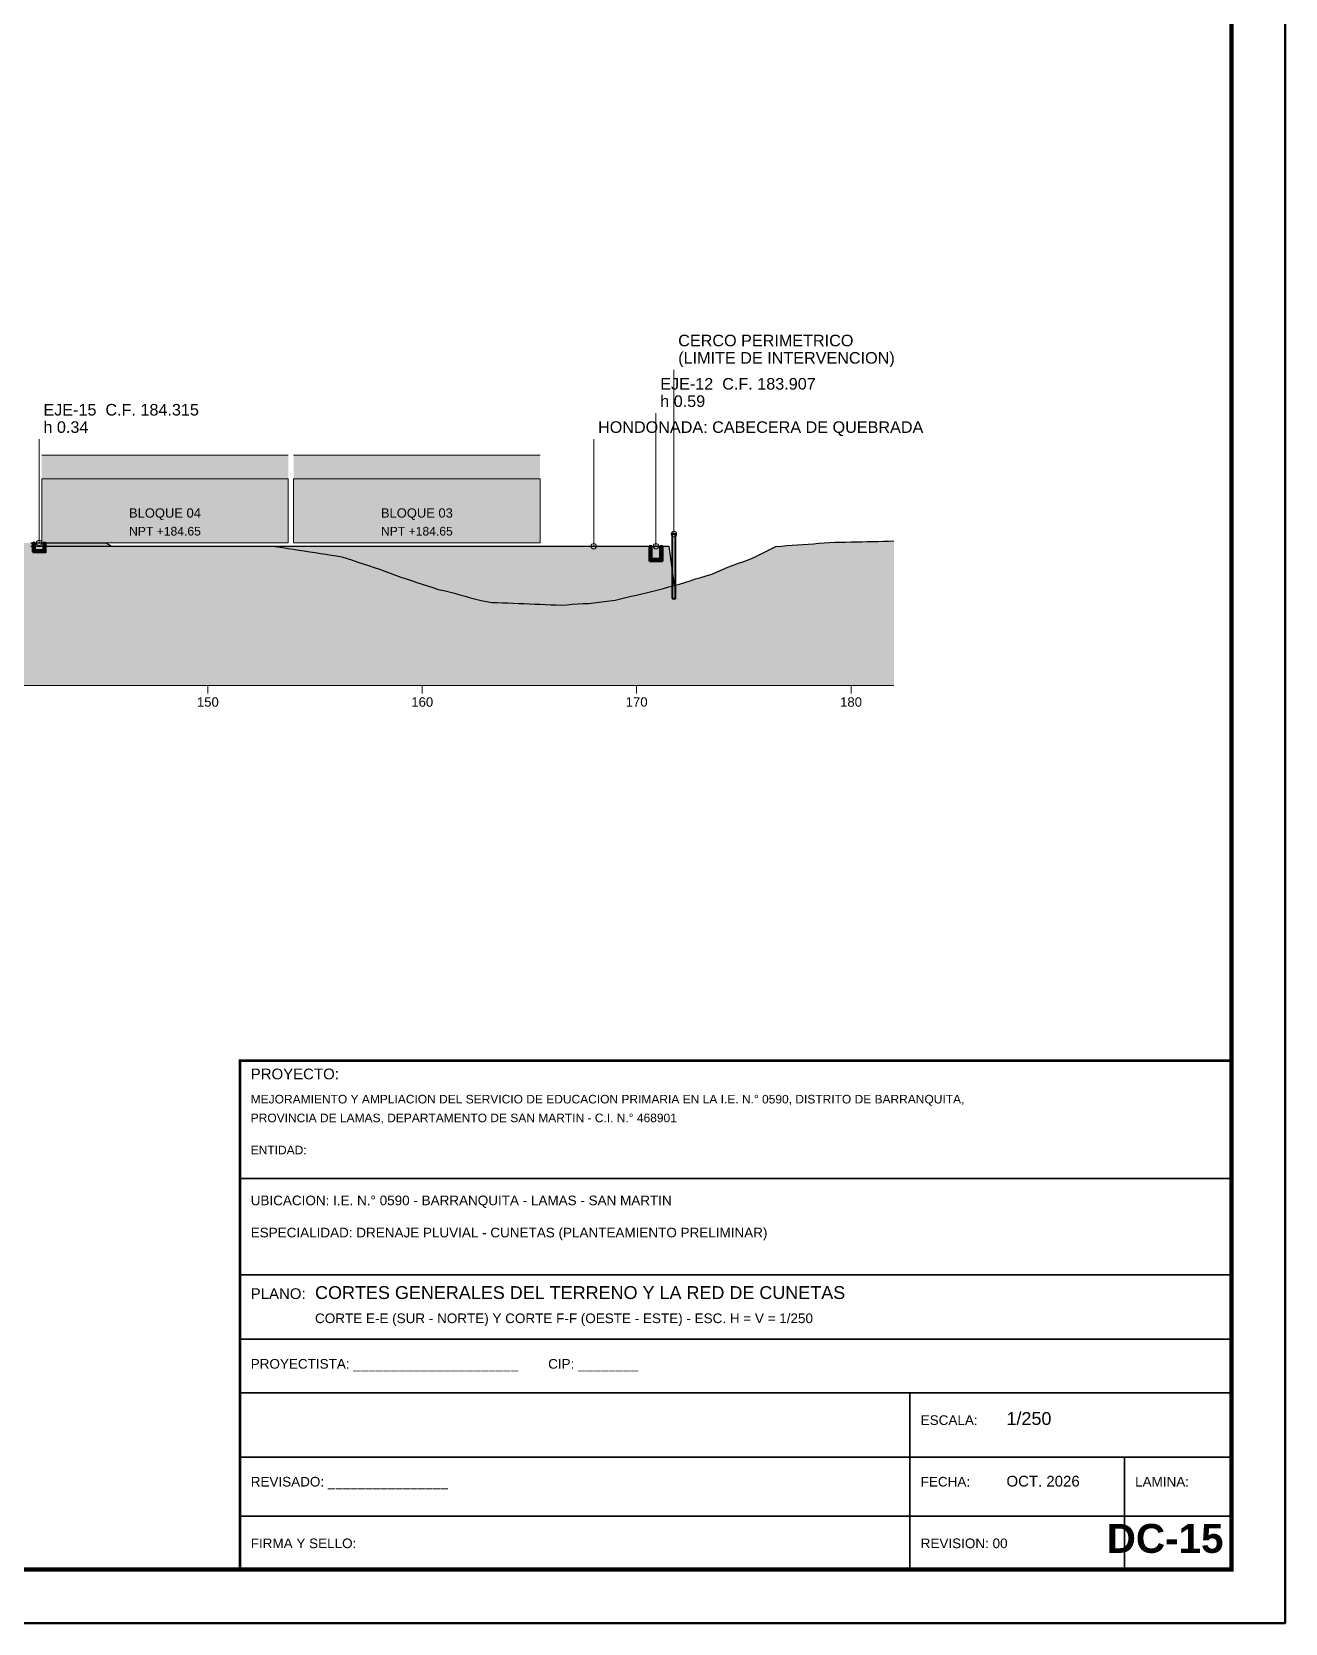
# Model space of a CAD drawing. Header units: metres. Extents: x 354768 to 355417, y 9249536 to 9250102.
# Drawn here: x 354950.3 to 355008.8, y 9249953 to 9250027.2 of the extents above; entities that cross this region are included whole.
import ezdxf
from ezdxf.enums import TextEntityAlignment as Align

# ---------------------------------------------------------------- set-up
doc = ezdxf.new("R2010")
doc.units = ezdxf.units.M
doc.header["$LTSCALE"] = 0.25
doc.linetypes.add('DASHED', pattern=[1.524, 1.27, -0.254])
for name, color, linetype, lineweight in [('ARQ-BASE', 8, 'CONTINUOUS', 13), ('CERCO', 14, 'CONTINUOUS', 40), ('CONCRETO', 250, 'CONTINUOUS', 50), ('GRILLA', 9, 'CONTINUOUS', 13), ('LLAMADAS', 30, 'CONTINUOUS', 18), ('MARCO', 7, 'CONTINUOUS', 50), ('ROTULO', 7, 'CONTINUOUS', 35), ('TERRENO', 7, 'CONTINUOUS', 30), ('TITULOS', 160, 'CONTINUOUS', 35)]:
    doc.layers.add(name, color=color, linetype=linetype, lineweight=lineweight)
for name, color, linetype, true_color in [('CONCRETO-ACHURADO', 8, 'CONTINUOUS', 0xe2e2e2), ('CORTE-BLOQUE', 8, 'Continuous', 0xf0ede6), ('CORTE-SUELO', 7, 'Continuous', 0xe8dec8), ('CORTE-TECHO', 1, 'Continuous', 0xc86e5a)]:
    doc.layers.add(name, color=color, linetype=linetype, true_color=true_color)
for name, color, linetype in [('ROTULO-TEXTO', 7, 'CONTINUOUS'), ('TERRENO-EXISTENTE', 8, 'DASHED'), ('TEXTOS', 7, 'CONTINUOUS')]:
    doc.layers.add(name, color=color, linetype=linetype)
doc.styles.get("Standard").update_dxf_attribs({"font": 'arial.ttf'})
doc.styles.add('TITULOS', font='arialbd.ttf')

msp = doc.modelspace()

# ---------------------------------------------------------------- hatches: boundary and pattern name
at = {"layer": 'CONCRETO-ACHURADO', "true_color": 0xe2e2e2}
h = msp.add_hatch(color=7, dxfattribs=at)
h.dxf.hatch_style = 1
h.paths.add_polyline_path([(354950.33, 9250002.965), (354950.93, 9250002.965), (354950.93, 9250003.4), (354950.83, 9250003.4), (354950.83, 9250003.065), (354950.43, 9250003.065), (354950.43, 9250003.4), (354950.33, 9250003.4)])
h = msp.add_hatch(color=7, dxfattribs=at)
h.dxf.hatch_style = 1
h.paths.add_polyline_path([(354979.1, 9250002.557), (354979.7, 9250002.557), (354979.7, 9250003.25), (354979.6, 9250003.25), (354979.6, 9250002.657), (354979.2, 9250002.657), (354979.2, 9250003.25), (354979.1, 9250003.25)])
at = {"layer": 'CORTE-BLOQUE', "true_color": 0xf0ede6}
h = msp.add_hatch(color=7, dxfattribs=at)
h.dxf.hatch_style = 1
h.paths.add_polyline_path([(354950.75, 9250003.4), (354950.75, 9250006.4), (354962.25, 9250006.4), (354962.25, 9250003.4)])
h = msp.add_hatch(color=7, dxfattribs=at)
h.dxf.hatch_style = 1
h.paths.add_polyline_path([(354962.5, 9250003.4), (354962.5, 9250006.4), (354974, 9250006.4), (354974, 9250003.4)])
at = {"layer": 'CORTE-SUELO', "true_color": 0xe8dec8}
h = msp.add_hatch(color=7, dxfattribs=at)
h.dxf.hatch_style = 1
h.paths.add_polyline_path([(354808.5, 9249999.915), (354808.75, 9249999.923), (354809, 9249999.932), (354809.25, 9249999.94), (354809.5, 9249999.948), (354809.75, 9249999.957), (354810, 9249999.965), (354810.25, 9249999.974), (354810.5, 9249999.982), (354810.75, 9249999.99), (354811, 9249999.999), (354811.25, 9250000.007), (354811.5, 9250000.015), (354811.75, 9250000.024), (354812, 9250000.032), (354812.25, 9250000.04), (354812.5, 9250000.049), (354812.75, 9250000.057), (354813, 9250000.065), (354813.25, 9250000.074), (354813.5, 9250000.082), (354813.75, 9250000.09), (354814, 9250000.099), (354814.25, 9250000.107), (354814.5, 9250000.115), (354814.75, 9250000.124), (354815, 9250000.132), (354815.25, 9250000.14), (354815.5, 9250000.149), (354815.75, 9250000.157), (354816, 9250000.165), (354816.25, 9250000.174), (354816.5, 9250000.182), (354816.75, 9250000.19), (354817, 9250000.199), (354817.25, 9250000.207), (354817.5, 9250000.215), (354817.75, 9250000.224), (354818, 9250000.232), (354818.25, 9250000.24), (354818.5, 9250000.249), (354818.75, 9250000.262), (354819, 9250000.305), (354819.25, 9250000.348), (354819.5, 9250000.391), (354819.75, 9250000.434), (354820, 9250000.477), (354820.25, 9250000.517), (354820.5, 9250000.555), (354820.75, 9250000.581), (354821, 9250000.607), (354821.25, 9250000.669), (354821.5, 9250000.731), (354821.75, 9250000.827), (354822, 9250000.94), (354822.25, 9250001.052), (354822.5, 9250001.181), (354822.75, 9250001.328), (354823, 9250001.486), (354823.25, 9250001.679), (354823.5, 9250001.85), (354823.75, 9250002.006), (354824, 9250002.161), (354824.25, 9250002.324), (354824.5, 9250002.494), (354824.75, 9250002.664), (354825, 9250002.754), (354825.25, 9250002.762), (354825.5, 9250002.77), (354825.75, 9250002.778), (354826, 9250002.786), (354826.25, 9250003.4), (354826.5, 9250003.4), (354826.75, 9250003.4), (354827, 9250003.4), (354827.25, 9250003.4), (354827.5, 9250003.4), (354827.75, 9250003.4), (354828, 9250003.4), (354828.25, 9250003.4), (354828.5, 9250003.4), (354828.75, 9250003.4), (354829, 9250003.4), (354829.25, 9250003.4), (354829.5, 9250003.4), (354829.75, 9250003.4), (354830, 9250003.4), (354830.25, 9250003.4), (354830.5, 9250003.4), (354830.75, 9250003.4), (354831, 9250003.4), (354831.25, 9250003.4), (354831.5, 9250003.4), (354831.75, 9250003.4), (354832, 9250003.4), (354832.25, 9250003.4), (354832.5, 9250003.4), (354832.75, 9250003.4), (354833, 9250003.4), (354833.25, 9250003.4), (354833.5, 9250003.4), (354833.75, 9250003.4), (354834, 9250003.4), (354834.25, 9250003.4), (354834.5, 9250003.4), (354834.75, 9250003.4), (354835, 9250003.4), (354835.25, 9250003.4), (354835.5, 9250003.4), (354835.75, 9250003.4), (354836, 9250003.4), (354836.25, 9250003.4), (354836.5, 9250003.4), (354836.75, 9250003.4), (354837, 9250003.4), (354837.25, 9250003.4), (354837.5, 9250003.4), (354837.75, 9250003.4), (354838, 9250003.4), (354838.25, 9250003.4), (354838.5, 9250003.4), (354838.75, 9250003.4), (354839, 9250003.4), (354839.25, 9250003.4), (354839.5, 9250003.4), (354839.75, 9250003.4), (354840, 9250003.4), (354840.25, 9250003.4), (354840.5, 9250003.4), (354840.75, 9250003.4), (354841, 9250003.4), (354841.25, 9250003.4), (354841.5, 9250003.4), (354841.75, 9250003.4), (354842, 9250003.4), (354842.25, 9250003.4), (354842.5, 9250003.4), (354842.75, 9250003.4), (354843, 9250003.4), (354843.25, 9250003.4), (354843.5, 9250003.4), (354843.75, 9250003.4), (354844, 9250003.4), (354844.25, 9250003.4), (354844.5, 9250003.4), (354844.75, 9250003.4), (354845, 9250003.4), (354845.25, 9250003.4), (354845.5, 9250003.4), (354845.75, 9250003.4), (354846, 9250003.4), (354846.25, 9250003.4), (354846.5, 9250003.4), (354846.75, 9250003.4), (354847, 9250003.4), (354847.25, 9250003.4), (354847.5, 9250003.4), (354847.75, 9250003.4), (354848, 9250003.4), (354848.25, 9250003.4), (354848.5, 9250003.4), (354848.75, 9250003.4), (354849, 9250003.4), (354849.25, 9250003.4), (354849.5, 9250003.4), (354849.75, 9250003.4), (354850, 9250003.4), (354850.25, 9250003.4), (354850.5, 9250003.4), (354850.75, 9250003.4), (354851, 9250003.4), (354851.25, 9250003.4), (354851.5, 9250003.4), (354851.75, 9250003.4), (354852, 9250003.4), (354852.25, 9250003.4), (354852.5, 9250003.4), (354852.75, 9250003.4), (354853, 9250003.4), (354853.25, 9250003.4), (354853.5, 9250003.4), (354853.75, 9250003.4), (354854, 9250003.4), (354854.25, 9250003.4), (354854.5, 9250003.4), (354854.75, 9250003.4), (354855, 9250003.4), (354855.25, 9250003.4), (354855.5, 9250003.4), (354855.75, 9250003.4), (354856, 9250003.4), (354856.25, 9250003.4), (354856.5, 9250003.4), (354856.75, 9250003.4), (354857, 9250003.4), (354857.25, 9250003.4), (354857.5, 9250003.4), (354857.75, 9250003.4), (354858, 9250003.4), (354858.25, 9250003.4), (354858.5, 9250003.4), (354858.75, 9250003.4), (354859, 9250003.4), (354859.25, 9250003.4), (354859.5, 9250003.4), (354859.75, 9250003.4), (354860, 9250003.4), (354860.25, 9250003.4), (354860.5, 9250003.4), (354860.75, 9250003.4), (354861, 9250003.4), (354861.25, 9250003.4), (354861.5, 9250003.4), (354861.75, 9250003.4), (354862, 9250003.4), (354862.25, 9250003.4), (354862.5, 9250003.4), (354862.75, 9250003.4), (354863, 9250003.4), (354863.25, 9250003.4), (354863.5, 9250003.4), (354863.75, 9250003.4), (354864, 9250003.4), (354864.25, 9250003.4), (354864.5, 9250003.4), (354864.75, 9250003.4), (354865, 9250003.4), (354865.25, 9250003.4), (354865.5, 9250003.4), (354865.75, 9250003.4), (354866, 9250003.4), (354866.25, 9250003.4), (354866.5, 9250003.4), (354866.75, 9250003.4), (354867, 9250003.4), (354867.25, 9250003.4), (354867.5, 9250003.4), (354867.75, 9250003.4), (354868, 9250003.4), (354868.25, 9250003.4), (354868.5, 9250003.4), (354868.75, 9250003.4), (354869, 9250003.4), (354869.25, 9250003.4), (354869.5, 9250003.4), (354869.75, 9250003.4), (354870, 9250003.4), (354870.25, 9250003.4), (354870.5, 9250003.4), (354870.75, 9250003.4), (354871, 9250003.4), (354871.25, 9250003.4), (354871.5, 9250003.4), (354871.75, 9250003.4), (354872, 9250003.4), (354872.25, 9250003.4), (354872.5, 9250003.4), (354872.75, 9250003.4), (354873, 9250003.4), (354873.25, 9250003.4), (354873.5, 9250003.4), (354873.75, 9250003.4), (354874, 9250003.4), (354874.25, 9250003.4), (354874.5, 9250003.4), (354874.75, 9250003.4), (354875, 9250003.4), (354875.25, 9250003.4), (354875.5, 9250003.4), (354875.75, 9250003.4), (354876, 9250003.4), (354876.25, 9250003.4), (354876.5, 9250003.4), (354876.75, 9250003.4), (354877, 9250003.4), (354877.25, 9250003.4), (354877.5, 9250003.4), (354877.75, 9250003.4), (354878, 9250003.4), (354878.25, 9250003.4), (354878.5, 9250003.4), (354878.75, 9250003.4), (354879, 9250003.4), (354879.25, 9250003.4), (354879.5, 9250003.4), (354879.75, 9250003.4), (354880, 9250003.4), (354880.25, 9250003.4), (354880.5, 9250003.4), (354880.75, 9250003.4), (354881, 9250003.4), (354881.25, 9250003.4), (354881.5, 9250003.4), (354881.75, 9250003.4), (354882, 9250003.4), (354882.25, 9250003.4), (354882.5, 9250003.4), (354882.75, 9250003.4), (354883, 9250003.4), (354883.25, 9250003.4), (354883.5, 9250003.4), (354883.75, 9250003.4), (354884, 9250003.4), (354884.25, 9250003.4), (354884.5, 9250003.4), (354884.75, 9250003.4), (354885, 9250003.4), (354885.25, 9250003.4), (354885.5, 9250003.4), (354885.75, 9250003.4), (354886, 9250003.4), (354886.25, 9250003.4), (354886.5, 9250003.4), (354886.75, 9250003.4), (354887, 9250003.4), (354887.25, 9250003.4), (354887.5, 9250003.4), (354887.75, 9250003.4), (354888, 9250003.4), (354888.25, 9250003.4), (354888.5, 9250003.4), (354888.75, 9250003.4), (354889, 9250003.4), (354889.25, 9250003.4), (354889.5, 9250003.4), (354889.75, 9250003.4), (354890, 9250003.4), (354890.25, 9250003.4), (354890.5, 9250003.4), (354890.75, 9250003.4), (354891, 9250003.4), (354891.25, 9250003.4), (354891.5, 9250003.4), (354891.75, 9250003.4), (354892, 9250003.4), (354892.25, 9250003.4), (354892.5, 9250003.4), (354892.75, 9250003.4), (354893, 9250003.4), (354893.25, 9250003.4), (354893.5, 9250003.4), (354893.75, 9250003.4), (354894, 9250003.4), (354894.25, 9250003.4), (354894.5, 9250003.4), (354894.75, 9250003.4), (354895, 9250003.4), (354895.25, 9250003.4), (354895.5, 9250003.4), (354895.75, 9250003.4), (354896, 9250003.4), (354896.25, 9250003.4), (354896.5, 9250003.4), (354896.75, 9250003.4), (354897, 9250003.4), (354897.25, 9250003.4), (354897.5, 9250003.4), (354897.75, 9250003.4), (354898, 9250003.4), (354898.25, 9250003.4), (354898.5, 9250003.4), (354898.75, 9250003.4), (354899, 9250003.4), (354899.25, 9250003.4), (354899.5, 9250003.4), (354899.75, 9250003.4), (354900, 9250003.4), (354900.25, 9250003.4), (354900.5, 9250003.4), (354900.75, 9250003.4), (354901, 9250003.4), (354901.25, 9250003.4), (354901.5, 9250003.4), (354901.75, 9250003.4), (354902, 9250003.4), (354902.25, 9250003.4), (354902.5, 9250003.4), (354902.75, 9250003.4), (354903, 9250003.4), (354903.25, 9250003.4), (354903.5, 9250003.4), (354903.75, 9250003.4), (354904, 9250003.4), (354904.25, 9250003.4), (354904.5, 9250003.4), (354904.75, 9250003.4), (354905, 9250003.4), (354905.25, 9250003.4), (354905.5, 9250003.4), (354905.75, 9250003.4), (354906, 9250003.4), (354906.25, 9250003.4), (354906.5, 9250003.4), (354906.75, 9250003.4), (354907, 9250003.4), (354907.25, 9250003.4), (354907.5, 9250003.4), (354907.75, 9250003.4), (354908, 9250003.4), (354908.25, 9250003.4), (354908.5, 9250003.4), (354908.75, 9250003.4), (354909, 9250003.4), (354909.25, 9250003.4), (354909.5, 9250003.4), (354909.75, 9250003.4), (354910, 9250003.4), (354910.25, 9250003.4), (354910.5, 9250003.4), (354910.75, 9250003.4), (354911, 9250003.4), (354911.25, 9250003.4), (354911.5, 9250003.4), (354911.75, 9250003.4), (354912, 9250003.4), (354912.25, 9250003.4), (354912.5, 9250003.4), (354912.75, 9250003.4), (354913, 9250003.4), (354913.25, 9250003.4), (354913.5, 9250003.4), (354913.75, 9250003.4), (354914, 9250003.4), (354914.25, 9250003.4), (354914.5, 9250003.4), (354914.75, 9250003.4), (354915, 9250003.4), (354915.25, 9250003.4), (354915.5, 9250003.4), (354915.75, 9250003.4), (354916, 9250003.4), (354916.25, 9250003.4), (354916.5, 9250003.4), (354916.75, 9250003.4), (354917, 9250003.4), (354917.25, 9250003.4), (354917.5, 9250003.4), (354917.75, 9250003.4), (354918, 9250003.4), (354918.25, 9250003.4), (354918.5, 9250003.4), (354918.75, 9250003.4), (354919, 9250003.4), (354919.25, 9250003.4), (354919.5, 9250003.4), (354919.75, 9250003.4), (354920, 9250003.4), (354920.25, 9250003.4), (354920.5, 9250003.4), (354920.75, 9250003.4), (354921, 9250003.4), (354921.25, 9250003.4), (354921.5, 9250003.4), (354921.75, 9250003.4), (354922, 9250003.4), (354922.25, 9250003.4), (354922.5, 9250003.4), (354922.75, 9250003.4), (354923, 9250003.4), (354923.25, 9250003.4), (354923.5, 9250003.4), (354923.75, 9250003.4), (354924, 9250003.4), (354924.25, 9250003.4), (354924.5, 9250003.4), (354924.75, 9250003.4), (354925, 9250003.4), (354925.25, 9250003.4), (354925.5, 9250003.4), (354925.75, 9250003.4), (354926, 9250003.4), (354926.25, 9250003.4), (354926.5, 9250003.4), (354926.75, 9250003.4), (354927, 9250003.4), (354927.25, 9250003.4), (354927.5, 9250003.4), (354927.75, 9250003.4), (354928, 9250003.4), (354928.25, 9250003.4), (354928.5, 9250003.4), (354928.75, 9250003.4), (354929, 9250003.4), (354929.25, 9250003.4), (354929.5, 9250003.4), (354929.75, 9250003.4), (354930, 9250003.4), (354930.25, 9250003.4), (354930.5, 9250003.4), (354930.75, 9250003.4), (354931, 9250003.4), (354931.25, 9250003.4), (354931.5, 9250003.4), (354931.75, 9250003.4), (354932, 9250003.4), (354932.25, 9250003.4), (354932.5, 9250003.4), (354932.75, 9250003.4), (354933, 9250003.4), (354933.25, 9250003.4), (354933.5, 9250003.4), (354933.75, 9250003.4), (354934, 9250003.4), (354934.25, 9250003.4), (354934.5, 9250003.4), (354934.75, 9250003.4), (354935, 9250003.4), (354935.25, 9250003.4), (354935.5, 9250003.4), (354935.75, 9250003.4), (354936, 9250003.4), (354936.25, 9250003.4), (354936.5, 9250003.4), (354936.75, 9250003.4), (354937, 9250003.4), (354937.25, 9250003.4), (354937.5, 9250003.4), (354937.75, 9250003.4), (354938, 9250003.4), (354938.25, 9250003.4), (354938.5, 9250003.4), (354938.75, 9250003.4), (354939, 9250003.4), (354939.25, 9250003.4), (354939.5, 9250003.4), (354939.75, 9250003.4), (354940, 9250003.4), (354940.25, 9250003.4), (354940.5, 9250003.4), (354940.75, 9250003.4), (354941, 9250003.4), (354941.25, 9250003.4), (354941.5, 9250003.4), (354941.75, 9250003.4), (354942, 9250003.4), (354942.25, 9250003.4), (354942.5, 9250003.4), (354942.75, 9250003.4), (354943, 9250003.4), (354943.25, 9250003.4), (354943.5, 9250003.4), (354943.75, 9250003.4), (354944, 9250003.4), (354944.25, 9250003.4), (354944.5, 9250003.4), (354944.75, 9250003.4), (354945, 9250003.4), (354945.25, 9250003.4), (354945.5, 9250003.4), (354945.75, 9250003.4), (354946, 9250003.4), (354946.25, 9250003.4), (354946.5, 9250003.4), (354946.75, 9250003.4), (354947, 9250003.4), (354947.25, 9250003.4), (354947.5, 9250003.4), (354947.75, 9250003.4), (354948, 9250003.4), (354948.25, 9250003.4), (354948.5, 9250003.4), (354948.75, 9250003.4), (354949, 9250003.4), (354949.25, 9250003.4), (354949.5, 9250003.4), (354949.75, 9250003.4), (354950, 9250003.4), (354950.25, 9250003.4), (354950.5, 9250003.4), (354950.75, 9250003.4), (354951, 9250003.4), (354951.25, 9250003.4), (354951.5, 9250003.4), (354951.75, 9250003.4), (354952, 9250003.4), (354952.25, 9250003.4), (354952.5, 9250003.4), (354952.75, 9250003.4), (354953, 9250003.4), (354953.25, 9250003.4), (354953.5, 9250003.4), (354953.75, 9250003.4), (354954, 9250003.25), (354954.25, 9250003.25), (354954.5, 9250003.25), (354954.75, 9250003.25), (354955, 9250003.25), (354955.25, 9250003.25), (354955.5, 9250003.25), (354955.75, 9250003.25), (354956, 9250003.25), (354956.25, 9250003.25), (354956.5, 9250003.25), (354956.75, 9250003.25), (354957, 9250003.25), (354957.25, 9250003.25), (354957.5, 9250003.25), (354957.75, 9250003.25), (354958, 9250003.25), (354958.25, 9250003.25), (354958.5, 9250003.25), (354958.75, 9250003.25), (354959, 9250003.25), (354959.25, 9250003.25), (354959.5, 9250003.25), (354959.75, 9250003.25), (354960, 9250003.25), (354960.25, 9250003.25), (354960.5, 9250003.25), (354960.75, 9250003.25), (354961, 9250003.25), (354961.25, 9250003.25), (354961.5, 9250003.25), (354961.75, 9250003.25), (354962, 9250003.25), (354962.25, 9250003.25), (354962.5, 9250003.25), (354962.75, 9250003.25), (354963, 9250003.25), (354963.25, 9250003.25), (354963.5, 9250003.25), (354963.75, 9250003.25), (354964, 9250003.25), (354964.25, 9250003.25), (354964.5, 9250003.25), (354964.75, 9250003.25), (354965, 9250003.25), (354965.25, 9250003.25), (354965.5, 9250003.25), (354965.75, 9250003.25), (354966, 9250003.25), (354966.25, 9250003.25), (354966.5, 9250003.25), (354966.75, 9250003.25), (354967, 9250003.25), (354967.25, 9250003.25), (354967.5, 9250003.25), (354967.75, 9250003.25), (354968, 9250003.25), (354968.25, 9250003.25), (354968.5, 9250003.25), (354968.75, 9250003.25), (354969, 9250003.25), (354969.25, 9250003.25), (354969.5, 9250003.25), (354969.75, 9250003.25), (354970, 9250003.25), (354970.25, 9250003.25), (354970.5, 9250003.25), (354970.75, 9250003.25), (354971, 9250003.25), (354971.25, 9250003.25), (354971.5, 9250003.25), (354971.75, 9250003.25), (354972, 9250003.25), (354972.25, 9250003.25), (354972.5, 9250003.25), (354972.75, 9250003.25), (354973, 9250003.25), (354973.25, 9250003.25), (354973.5, 9250003.25), (354973.75, 9250003.25), (354974, 9250003.25), (354974.25, 9250003.25), (354974.5, 9250003.25), (354974.75, 9250003.25), (354975, 9250003.25), (354975.25, 9250003.25), (354975.5, 9250003.25), (354975.75, 9250003.25), (354976, 9250003.25), (354976.25, 9250003.25), (354976.5, 9250003.25), (354976.75, 9250003.25), (354977, 9250003.25), (354977.25, 9250003.25), (354977.5, 9250003.25), (354977.75, 9250003.25), (354978, 9250003.25), (354978.25, 9250003.25), (354978.5, 9250003.25), (354978.75, 9250003.25), (354979, 9250003.25), (354979.25, 9250003.25), (354979.5, 9250003.25), (354979.75, 9250003.25), (354980, 9250003.25), (354980.25, 9250001.417), (354980.5, 9250001.485), (354980.75, 9250001.563), (354981, 9250001.641), (354981.25, 9250001.72), (354981.5, 9250001.797), (354981.75, 9250001.874), (354982, 9250001.951), (354982.25, 9250002.057), (354982.5, 9250002.168), (354982.75, 9250002.272), (354983, 9250002.361), (354983.25, 9250002.451), (354983.5, 9250002.54), (354983.75, 9250002.635), (354984, 9250002.742), (354984.25, 9250002.866), (354984.5, 9250002.992), (354984.75, 9250003.117), (354985, 9250003.235), (354985.25, 9250003.257), (354985.5, 9250003.275), (354985.75, 9250003.294), (354986, 9250003.312), (354986.25, 9250003.331), (354986.5, 9250003.349), (354986.75, 9250003.368), (354987, 9250003.386), (354987.25, 9250003.405), (354987.5, 9250003.423), (354987.75, 9250003.442), (354988, 9250003.443), (354988.25, 9250003.445), (354988.5, 9250003.447), (354988.75, 9250003.45), (354989, 9250003.454), (354989.25, 9250003.462), (354989.5, 9250003.469), (354989.75, 9250003.477), (354990, 9250003.484), (354990.25, 9250003.492), (354990.5, 9250003.5), (354990.5, 9249996.75), (354808.5, 9249996.75)])
at = {"layer": 'CORTE-TECHO', "true_color": 0xc86e5a}
h = msp.add_hatch(color=7, dxfattribs=at)
h.dxf.hatch_style = 1
h.paths.add_polyline_path([(354950.75, 9250007.499), (354951, 9250007.499), (354951.25, 9250007.499), (354951.5, 9250007.499), (354951.75, 9250007.499), (354952, 9250007.499), (354952.25, 9250007.499), (354952.5, 9250007.499), (354952.75, 9250007.499), (354953, 9250007.499), (354953.25, 9250007.499), (354953.5, 9250007.499), (354953.75, 9250007.499), (354954, 9250007.499), (354954.25, 9250007.499), (354954.5, 9250007.499), (354954.75, 9250007.499), (354955, 9250007.499), (354955.25, 9250007.499), (354955.5, 9250007.499), (354955.75, 9250007.499), (354956, 9250007.499), (354956.25, 9250007.499), (354956.5, 9250007.499), (354956.75, 9250007.499), (354957, 9250007.499), (354957.25, 9250007.499), (354957.5, 9250007.499), (354957.75, 9250007.499), (354958, 9250007.499), (354958.25, 9250007.499), (354958.5, 9250007.499), (354958.75, 9250007.499), (354959, 9250007.499), (354959.25, 9250007.499), (354959.5, 9250007.499), (354959.75, 9250007.499), (354960, 9250007.499), (354960.25, 9250007.499), (354960.5, 9250007.499), (354960.75, 9250007.499), (354961, 9250007.499), (354961.25, 9250007.499), (354961.5, 9250007.499), (354961.75, 9250007.499), (354962, 9250007.499), (354962.25, 9250007.499), (354962.25, 9250006.4), (354950.75, 9250006.4)])
h = msp.add_hatch(color=7, dxfattribs=at)
h.dxf.hatch_style = 1
h.paths.add_polyline_path([(354962.5, 9250007.499), (354962.75, 9250007.499), (354963, 9250007.499), (354963.25, 9250007.499), (354963.5, 9250007.499), (354963.75, 9250007.499), (354964, 9250007.499), (354964.25, 9250007.499), (354964.5, 9250007.499), (354964.75, 9250007.499), (354965, 9250007.499), (354965.25, 9250007.499), (354965.5, 9250007.499), (354965.75, 9250007.499), (354966, 9250007.499), (354966.25, 9250007.499), (354966.5, 9250007.499), (354966.75, 9250007.499), (354967, 9250007.499), (354967.25, 9250007.499), (354967.5, 9250007.499), (354967.75, 9250007.499), (354968, 9250007.499), (354968.25, 9250007.499), (354968.5, 9250007.499), (354968.75, 9250007.499), (354969, 9250007.499), (354969.25, 9250007.499), (354969.5, 9250007.499), (354969.75, 9250007.499), (354970, 9250007.499), (354970.25, 9250007.499), (354970.5, 9250007.499), (354970.75, 9250007.499), (354971, 9250007.499), (354971.25, 9250007.499), (354971.5, 9250007.499), (354971.75, 9250007.499), (354972, 9250007.499), (354972.25, 9250007.499), (354972.5, 9250007.499), (354972.75, 9250007.499), (354973, 9250007.499), (354973.25, 9250007.499), (354973.5, 9250007.499), (354973.75, 9250007.499), (354974, 9250007.499), (354974, 9250006.4), (354962.5, 9250006.4)])

# ---------------------------------------------------------------- linework, layer by layer
at = {"layer": 'ARQ-BASE'}
for p, q in [((354950.75, 9250003.4), (354962.25, 9250003.4)), ((354962.5, 9250003.4), (354974, 9250003.4))]:
    msp.add_line(p, q, dxfattribs=at)
for points in [[(354950.75, 9250007.499), (354951, 9250007.499), (354951.25, 9250007.499), (354951.5, 9250007.499), (354951.75, 9250007.499), (354952, 9250007.499), (354952.25, 9250007.499), (354952.5, 9250007.499), (354952.75, 9250007.499), (354953, 9250007.499), (354953.25, 9250007.499), (354953.5, 9250007.499), (354953.75, 9250007.499), (354954, 9250007.499), (354954.25, 9250007.499), (354954.5, 9250007.499), (354954.75, 9250007.499), (354955, 9250007.499), (354955.25, 9250007.499), (354955.5, 9250007.499), (354955.75, 9250007.499), (354956, 9250007.499), (354956.25, 9250007.499), (354956.5, 9250007.499), (354956.75, 9250007.499), (354957, 9250007.499), (354957.25, 9250007.499), (354957.5, 9250007.499), (354957.75, 9250007.499), (354958, 9250007.499), (354958.25, 9250007.499), (354958.5, 9250007.499), (354958.75, 9250007.499), (354959, 9250007.499), (354959.25, 9250007.499), (354959.5, 9250007.499), (354959.75, 9250007.499), (354960, 9250007.499), (354960.25, 9250007.499), (354960.5, 9250007.499), (354960.75, 9250007.499), (354961, 9250007.499), (354961.25, 9250007.499), (354961.5, 9250007.499), (354961.75, 9250007.499), (354962, 9250007.499), (354962.25, 9250007.499)], [(354962.5, 9250007.499), (354962.75, 9250007.499), (354963, 9250007.499), (354963.25, 9250007.499), (354963.5, 9250007.499), (354963.75, 9250007.499), (354964, 9250007.499), (354964.25, 9250007.499), (354964.5, 9250007.499), (354964.75, 9250007.499), (354965, 9250007.499), (354965.25, 9250007.499), (354965.5, 9250007.499), (354965.75, 9250007.499), (354966, 9250007.499), (354966.25, 9250007.499), (354966.5, 9250007.499), (354966.75, 9250007.499), (354967, 9250007.499), (354967.25, 9250007.499), (354967.5, 9250007.499), (354967.75, 9250007.499), (354968, 9250007.499), (354968.25, 9250007.499), (354968.5, 9250007.499), (354968.75, 9250007.499), (354969, 9250007.499), (354969.25, 9250007.499), (354969.5, 9250007.499), (354969.75, 9250007.499), (354970, 9250007.499), (354970.25, 9250007.499), (354970.5, 9250007.499), (354970.75, 9250007.499), (354971, 9250007.499), (354971.25, 9250007.499), (354971.5, 9250007.499), (354971.75, 9250007.499), (354972, 9250007.499), (354972.25, 9250007.499), (354972.5, 9250007.499), (354972.75, 9250007.499), (354973, 9250007.499), (354973.25, 9250007.499), (354973.5, 9250007.499), (354973.75, 9250007.499), (354974, 9250007.499)]]:
    msp.add_lwpolyline(points, dxfattribs=at)
for points in [[(354950.75, 9250003.4), (354950.75, 9250006.4), (354962.25, 9250006.4), (354962.25, 9250003.4)], [(354962.5, 9250003.4), (354962.5, 9250006.4), (354974, 9250006.4), (354974, 9250003.4)]]:
    msp.add_lwpolyline(points, close=True, dxfattribs=at)
at = {"layer": 'CERCO'}
msp.add_lwpolyline([(354980.165, 9250000.814), (354980.315, 9250000.814), (354980.315, 9250003.814), (354980.165, 9250003.814)], close=True, dxfattribs=at)
at = {"layer": 'CONCRETO'}
for points in [[(354950.33, 9250002.965), (354950.93, 9250002.965), (354950.93, 9250003.4), (354950.83, 9250003.4), (354950.83, 9250003.065), (354950.43, 9250003.065), (354950.43, 9250003.4), (354950.33, 9250003.4)], [(354979.1, 9250002.557), (354979.7, 9250002.557), (354979.7, 9250003.25), (354979.6, 9250003.25), (354979.6, 9250002.657), (354979.2, 9250002.657), (354979.2, 9250003.25), (354979.1, 9250003.25)]]:
    msp.add_lwpolyline(points, close=True, dxfattribs=at)
at = {"layer": 'GRILLA'}
for p, q in [((354808.5, 9249996.75), (354990.5, 9249996.75)), ((354958.5, 9249996.75), (354958.5, 9249996.375)), ((354968.5, 9249996.75), (354968.5, 9249996.375)), ((354978.5, 9249996.75), (354978.5, 9249996.375)), ((354988.5, 9249996.75), (354988.5, 9249996.375))]:
    msp.add_line(p, q, dxfattribs=at)
at = {"layer": 'LLAMADAS'}
for p, q in [((354980.24, 9250003.814), (354980.24, 9250011.48)), ((354979.4, 9250003.25), (354979.4, 9250009.46)), ((354950.63, 9250003.4), (354950.63, 9250008.25)), ((354976.5, 9250003.25), (354976.5, 9250008.25))]:
    msp.add_line(p, q, dxfattribs=at)
for centre in [(354950.63, 9250003.4), (354976.5, 9250003.25), (354979.4, 9250003.25), (354980.24, 9250003.814)]:
    msp.add_circle(centre, 0.125, dxfattribs=at)
at = {"layer": 'MARCO'}
msp.add_lwpolyline([(354798.5, 9249953), (355008.75, 9249953), (355008.75, 9250101.5), (354798.5, 9250101.5)], close=True, dxfattribs=at)
at = {"layer": 'MARCO', "const_width": 0.2}
msp.add_lwpolyline([(354804.75, 9249955.5), (355006.25, 9249955.5), (355006.25, 9250099), (354804.75, 9250099)], close=True, dxfattribs=at)
at = {"layer": 'ROTULO'}
for p, q in [((354960, 9249973.75), (355006.25, 9249973.75)), ((354960, 9249969.25), (355006.25, 9249969.25)), ((354960, 9249966.25), (355006.25, 9249966.25)), ((354960, 9249963.75), (355006.25, 9249963.75)), ((354991.25, 9249963.75), (354991.25, 9249955.5)), ((354960, 9249960.75), (355006.25, 9249960.75)), ((355001.25, 9249960.75), (355001.25, 9249955.5)), ((354960, 9249958), (355006.25, 9249958))]:
    msp.add_line(p, q, dxfattribs=at)
at = {"layer": 'ROTULO', "const_width": 0.125}
msp.add_lwpolyline([(354960, 9249955.5), (355006.25, 9249955.5), (355006.25, 9249979.25), (354960, 9249979.25)], close=True, dxfattribs=at)
at = {"layer": 'TERRENO'}
msp.add_lwpolyline([(354950.25, 9250003.4), (354950.5, 9250003.4), (354950.75, 9250003.4), (354951, 9250003.4), (354951.25, 9250003.4), (354951.5, 9250003.4), (354951.75, 9250003.4), (354952, 9250003.4), (354952.25, 9250003.4), (354952.5, 9250003.4), (354952.75, 9250003.4), (354953, 9250003.4), (354953.25, 9250003.4), (354953.5, 9250003.4), (354953.75, 9250003.4), (354954, 9250003.25), (354954.25, 9250003.25), (354954.5, 9250003.25), (354954.75, 9250003.25), (354955, 9250003.25), (354955.25, 9250003.25), (354955.5, 9250003.25), (354955.75, 9250003.25), (354956, 9250003.25), (354956.25, 9250003.25), (354956.5, 9250003.25), (354956.75, 9250003.25), (354957, 9250003.25), (354957.25, 9250003.25), (354957.5, 9250003.25), (354957.75, 9250003.25), (354958, 9250003.25), (354958.25, 9250003.25), (354958.5, 9250003.25), (354958.75, 9250003.25), (354959, 9250003.25), (354959.25, 9250003.25), (354959.5, 9250003.25), (354959.75, 9250003.25), (354960, 9250003.25), (354960.25, 9250003.25), (354960.5, 9250003.25), (354960.75, 9250003.25), (354961, 9250003.25), (354961.25, 9250003.25), (354961.5, 9250003.25), (354961.75, 9250003.25), (354962, 9250003.25), (354962.25, 9250003.25), (354962.5, 9250003.25), (354962.75, 9250003.25), (354963, 9250003.25), (354963.25, 9250003.25), (354963.5, 9250003.25), (354963.75, 9250003.25), (354964, 9250003.25), (354964.25, 9250003.25), (354964.5, 9250003.25), (354964.75, 9250003.25), (354965, 9250003.25), (354965.25, 9250003.25), (354965.5, 9250003.25), (354965.75, 9250003.25), (354966, 9250003.25), (354966.25, 9250003.25), (354966.5, 9250003.25), (354966.75, 9250003.25), (354967, 9250003.25), (354967.25, 9250003.25), (354967.5, 9250003.25), (354967.75, 9250003.25), (354968, 9250003.25), (354968.25, 9250003.25), (354968.5, 9250003.25), (354968.75, 9250003.25), (354969, 9250003.25), (354969.25, 9250003.25), (354969.5, 9250003.25), (354969.75, 9250003.25), (354970, 9250003.25), (354970.25, 9250003.25), (354970.5, 9250003.25), (354970.75, 9250003.25), (354971, 9250003.25), (354971.25, 9250003.25), (354971.5, 9250003.25), (354971.75, 9250003.25), (354972, 9250003.25), (354972.25, 9250003.25), (354972.5, 9250003.25), (354972.75, 9250003.25), (354973, 9250003.25), (354973.25, 9250003.25), (354973.5, 9250003.25), (354973.75, 9250003.25), (354974, 9250003.25), (354974.25, 9250003.25), (354974.5, 9250003.25), (354974.75, 9250003.25), (354975, 9250003.25), (354975.25, 9250003.25), (354975.5, 9250003.25), (354975.75, 9250003.25), (354976, 9250003.25), (354976.25, 9250003.25), (354976.5, 9250003.25), (354976.75, 9250003.25), (354977, 9250003.25), (354977.25, 9250003.25), (354977.5, 9250003.25), (354977.75, 9250003.25), (354978, 9250003.25), (354978.25, 9250003.25), (354978.5, 9250003.25), (354978.75, 9250003.25), (354979, 9250003.25), (354979.25, 9250003.25), (354979.5, 9250003.25), (354979.75, 9250003.25), (354980, 9250003.25), (354980.25, 9250001.417), (354980.5, 9250001.485), (354980.75, 9250001.563), (354981, 9250001.641), (354981.25, 9250001.72), (354981.5, 9250001.797), (354981.75, 9250001.874), (354982, 9250001.951), (354982.25, 9250002.057), (354982.5, 9250002.168), (354982.75, 9250002.272), (354983, 9250002.361), (354983.25, 9250002.451), (354983.5, 9250002.54), (354983.75, 9250002.635), (354984, 9250002.742), (354984.25, 9250002.866), (354984.5, 9250002.992), (354984.75, 9250003.117), (354985, 9250003.235), (354985.25, 9250003.257), (354985.5, 9250003.275), (354985.75, 9250003.294), (354986, 9250003.312), (354986.25, 9250003.331), (354986.5, 9250003.349), (354986.75, 9250003.368), (354987, 9250003.386), (354987.25, 9250003.405), (354987.5, 9250003.423), (354987.75, 9250003.442), (354988, 9250003.443), (354988.25, 9250003.445), (354988.5, 9250003.447), (354988.75, 9250003.45), (354989, 9250003.454), (354989.25, 9250003.462), (354989.5, 9250003.469), (354989.75, 9250003.477), (354990, 9250003.484), (354990.25, 9250003.492), (354990.5, 9250003.5)], dxfattribs=at)
at = {"layer": 'TERRENO-EXISTENTE'}
msp.add_lwpolyline([(354950.25, 9250003.25), (354950.5, 9250003.25), (354950.75, 9250003.25), (354951, 9250003.25), (354951.25, 9250003.25), (354951.5, 9250003.25), (354951.75, 9250003.25), (354952, 9250003.25), (354952.25, 9250003.25), (354952.5, 9250003.25), (354952.75, 9250003.25), (354953, 9250003.25), (354953.25, 9250003.25), (354953.5, 9250003.25), (354953.75, 9250003.25), (354954, 9250003.25), (354954.25, 9250003.25), (354954.5, 9250003.25), (354954.75, 9250003.25), (354955, 9250003.25), (354955.25, 9250003.25), (354955.5, 9250003.25), (354955.75, 9250003.25), (354956, 9250003.25), (354956.25, 9250003.25), (354956.5, 9250003.25), (354956.75, 9250003.25), (354957, 9250003.25), (354957.25, 9250003.25), (354957.5, 9250003.25), (354957.75, 9250003.25), (354958, 9250003.25), (354958.25, 9250003.25), (354958.5, 9250003.25), (354958.75, 9250003.25), (354959, 9250003.25), (354959.25, 9250003.25), (354959.5, 9250003.25), (354959.75, 9250003.25), (354960, 9250003.25), (354960.25, 9250003.25), (354960.5, 9250003.25), (354960.75, 9250003.25), (354961, 9250003.25), (354961.25, 9250003.25), (354961.5, 9250003.25), (354961.75, 9250003.221), (354962, 9250003.183), (354962.25, 9250003.144), (354962.5, 9250003.105), (354962.75, 9250003.066), (354963, 9250003.028), (354963.25, 9250002.989), (354963.5, 9250002.95), (354963.75, 9250002.911), (354964, 9250002.872), (354964.25, 9250002.834), (354964.5, 9250002.795), (354964.75, 9250002.756), (354965, 9250002.679), (354965.25, 9250002.595), (354965.5, 9250002.511), (354965.75, 9250002.427), (354966, 9250002.342), (354966.25, 9250002.258), (354966.5, 9250002.171), (354966.75, 9250002.084), (354967, 9250001.996), (354967.25, 9250001.904), (354967.5, 9250001.812), (354967.75, 9250001.724), (354968, 9250001.643), (354968.25, 9250001.563), (354968.5, 9250001.482), (354968.75, 9250001.4), (354969, 9250001.316), (354969.25, 9250001.237), (354969.5, 9250001.176), (354969.75, 9250001.116), (354970, 9250001.052), (354970.25, 9250000.982), (354970.5, 9250000.912), (354970.75, 9250000.842), (354971, 9250000.771), (354971.25, 9250000.717), (354971.5, 9250000.67), (354971.75, 9250000.627), (354972, 9250000.623), (354972.25, 9250000.613), (354972.5, 9250000.603), (354972.75, 9250000.593), (354973, 9250000.583), (354973.25, 9250000.573), (354973.5, 9250000.562), (354973.75, 9250000.552), (354974, 9250000.542), (354974.25, 9250000.532), (354974.5, 9250000.522), (354974.75, 9250000.512), (354975, 9250000.502), (354975.25, 9250000.517), (354975.5, 9250000.541), (354975.75, 9250000.565), (354976, 9250000.574), (354976.25, 9250000.58), (354976.5, 9250000.6), (354976.75, 9250000.633), (354977, 9250000.666), (354977.25, 9250000.699), (354977.5, 9250000.738), (354977.75, 9250000.793), (354978, 9250000.853), (354978.25, 9250000.913), (354978.5, 9250000.973), (354978.75, 9250001.033), (354979, 9250001.094), (354979.25, 9250001.156), (354979.5, 9250001.217), (354979.75, 9250001.281), (354980, 9250001.349), (354980.25, 9250001.417), (354980.5, 9250001.485), (354980.75, 9250001.563), (354981, 9250001.641), (354981.25, 9250001.72), (354981.5, 9250001.797), (354981.75, 9250001.874), (354982, 9250001.951), (354982.25, 9250002.057), (354982.5, 9250002.168), (354982.75, 9250002.272), (354983, 9250002.361), (354983.25, 9250002.451), (354983.5, 9250002.54), (354983.75, 9250002.635), (354984, 9250002.742), (354984.25, 9250002.866), (354984.5, 9250002.992), (354984.75, 9250003.117), (354985, 9250003.235), (354985.25, 9250003.257), (354985.5, 9250003.275), (354985.75, 9250003.294), (354986, 9250003.312), (354986.25, 9250003.331), (354986.5, 9250003.349), (354986.75, 9250003.368), (354987, 9250003.386), (354987.25, 9250003.405), (354987.5, 9250003.423), (354987.75, 9250003.442), (354988, 9250003.443), (354988.25, 9250003.445), (354988.5, 9250003.447), (354988.75, 9250003.45), (354989, 9250003.454), (354989.25, 9250003.462), (354989.5, 9250003.469), (354989.75, 9250003.477), (354990, 9250003.484), (354990.25, 9250003.492), (354990.5, 9250003.5)], dxfattribs=at)

# ---------------------------------------------------------------- texts
at = {"layer": 'ROTULO-TEXTO'}
for s, height, p in [('PROYECTO:', 0.5, (354960.5, 9249978.375)), ('MEJORAMIENTO Y AMPLIACION DEL SERVICIO DE EDUCACION PRIMARIA EN LA I.E. N.° 0590, DISTRITO DE BARRANQUITA,', 0.4, (354960.5, 9249977.25)), ('PROVINCIA DE LAMAS, DEPARTAMENTO DE SAN MARTIN - C.I. N.° 468901', 0.4, (354960.5, 9249976.375)), ('ENTIDAD:', 0.4, (354960.5, 9249974.875)), ('UBICACION: I.E. N.° 0590 - BARRANQUITA - LAMAS - SAN MARTIN', 0.45, (354960.5, 9249972.5)), ('ESPECIALIDAD: DRENAJE PLUVIAL - CUNETAS (PLANTEAMIENTO PRELIMINAR)', 0.45, (354960.5, 9249971)), ('PLANO:', 0.5, (354960.5, 9249968.125)), ('CORTES GENERALES DEL TERRENO Y LA RED DE CUNETAS', 0.6, (354963.5, 9249968.125)), ('CORTE E-E (SUR - NORTE) Y CORTE F-F (OESTE - ESTE) - ESC. H = V = 1/250', 0.45, (354963.5, 9249967)), ('PROYECTISTA: ______________________        CIP: ________', 0.45, (354960.5, 9249964.875)), ('ESCALA:', 0.45, (354991.75, 9249962.25)), ('1/250', 0.6, (354995.75, 9249962.25)), ('REVISADO: ________________', 0.45, (354960.5, 9249959.375)), ('FECHA:', 0.45, (354991.75, 9249959.375)), ('OCT. 2026', 0.5, (354995.75, 9249959.375)), ('LAMINA:', 0.45, (355001.75, 9249959.375)), ('FIRMA Y SELLO:', 0.45, (354960.5, 9249956.5)), ('REVISION: 00', 0.45, (354991.75, 9249956.5))]:
    msp.add_text(s, height=height, dxfattribs=at).set_placement(p)
at = {"layer": 'TEXTOS', "color": 1}
for s, p in [('CERCO PERIMETRICO', (354980.44, 9250012.415)), ('(LIMITE DE INTERVENCION)', (354980.44, 9250011.605))]:
    msp.add_text(s, height=0.54, dxfattribs=at).set_placement(p, align=Align.BOTTOM_LEFT)
at = {"layer": 'TEXTOS', "color": 94}
for s, p in [('EJE-12  C.F. 183.907', (354979.6, 9250010.395)), ('h 0.59', (354979.6, 9250009.585)), ('EJE-15  C.F. 184.315', (354950.83, 9250009.185)), ('h 0.34', (354950.83, 9250008.375))]:
    msp.add_text(s, height=0.54, dxfattribs=at).set_placement(p, align=Align.BOTTOM_LEFT)
at = {"layer": 'TEXTOS', "color": 8}
msp.add_text('HONDONADA: CABECERA DE QUEBRADA', height=0.54, dxfattribs=at).set_placement((354976.7, 9250008.375), align=Align.BOTTOM_LEFT)
at = {"layer": 'TEXTOS'}
for s, height, p in [('BLOQUE 04', 0.432, (354956.5, 9250004.8)), ('BLOQUE 03', 0.432, (354968.25, 9250004.8)), ('NPT +184.65', 0.405, (354956.5, 9250003.95)), ('NPT +184.65', 0.405, (354968.25, 9250003.95))]:
    msp.add_text(s, height=height, dxfattribs=at).set_placement(p, align=Align.MIDDLE_CENTER)
for s, p in [('150', (354958.5, 9249996.2)), ('160', (354968.5, 9249996.2)), ('170', (354978.5, 9249996.2)), ('180', (354988.5, 9249996.2))]:
    msp.add_text(s, height=0.4388, dxfattribs=at).set_placement(p, align=Align.TOP_CENTER)
at = {"layer": 'TITULOS', "style": 'TITULOS'}
msp.add_text('DC-15', height=1.35, dxfattribs=at).set_placement((355005.875, 9249955.875), align=Align.BOTTOM_RIGHT)

doc.saveas('drawing.dxf')
